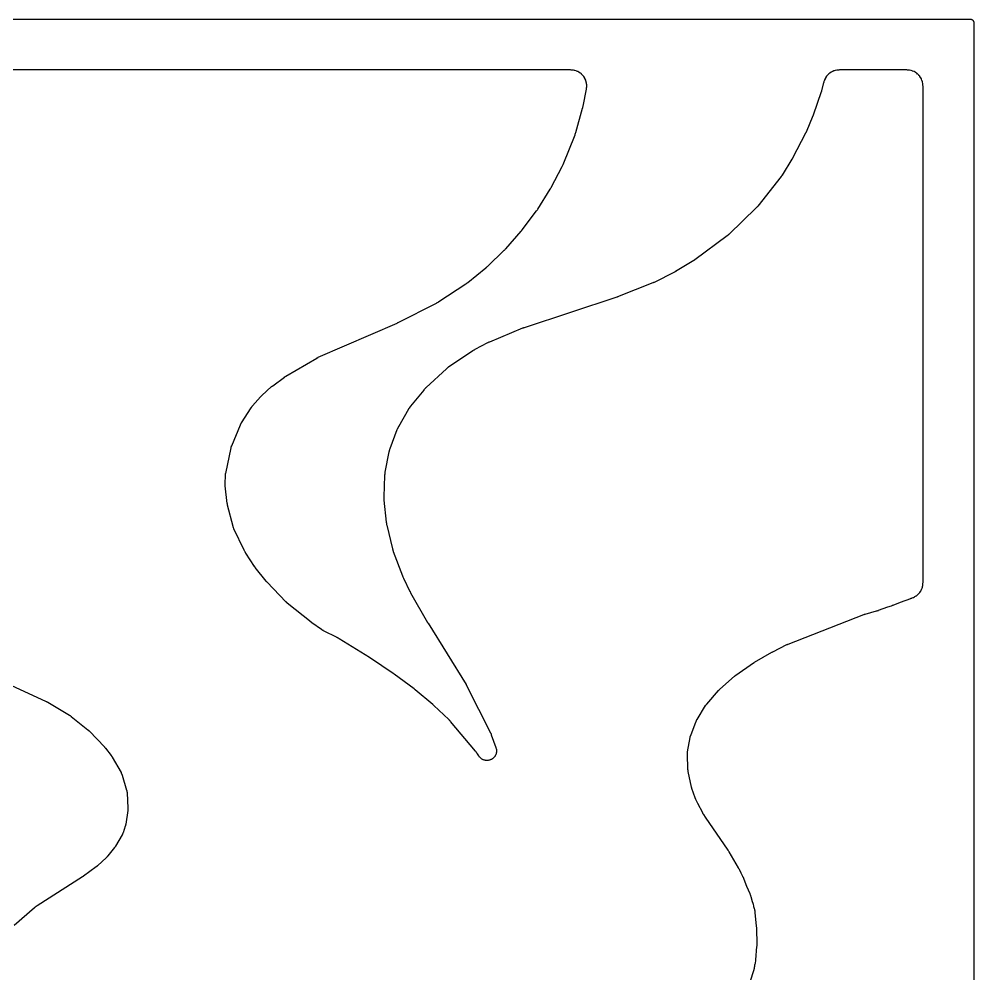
# Model space of a CAD drawing. Header units: millimetres. Extents: x 0 to 300, y 0 to 300.
# Drawn here: x 150 to 300.1, y 150 to 300.1 of the extents above; entities that cross this region are included whole.
import ezdxf

# ---------------------------------------------------------------- set-up
doc = ezdxf.new("R2010")
doc.units = ezdxf.units.MM
doc.layers.add('CUT', color=7, linetype='CONTINUOUS')

msp = doc.modelspace()

# ---------------------------------------------------------------- linework, layer by layer
at = {"layer": 'CUT'}
for points in [[(140.0684, 300.0625), (193.3882, 300.0625), (298.533, 300.0625), (298.5625, 300.0625), (299.4478, 300.0625), (299.5212, 300.0589), (299.5794, 300.0503), (299.6365, 300.036), (299.6918, 300.0162), (299.745, 299.991), (299.7954, 299.9608), (299.8427, 299.9257), (299.8863, 299.8863), (299.9257, 299.8427), (299.9608, 299.7954), (299.991, 299.745), (300.0162, 299.6918), (300.036, 299.6365), (300.0503, 299.5794), (300.0589, 299.5212), (300.0625, 299.4478), (300.0625, 298.5625), (300.0625, 297.442), (300.0625, 109.7131)], [(264.3463, 146.9739), (265.5065, 150.6988), (265.5106, 150.7126), (265.5363, 150.8023), (265.54, 150.8162), (265.5541, 150.8705), (265.5607, 150.8985), (265.5989, 151.0812), (265.6041, 151.1095), (265.6129, 151.1649), (265.615, 151.1791), (265.6275, 151.2717), (265.6293, 151.2859), (265.6438, 151.4172), (265.6935, 151.587), (265.6977, 151.6021), (265.7237, 151.7004), (265.7275, 151.7156), (265.7416, 151.7751), (265.748, 151.8057), (265.7844, 152.0058), (265.7892, 152.0367), (265.797, 152.0973), (265.7988, 152.1129), (265.8092, 152.2141), (265.8105, 152.2297), (265.9676, 154.2989), (265.9685, 154.3131), (265.9733, 154.4052), (265.9739, 154.4194), (265.9772, 154.5352), (265.9774, 154.5494), (265.9779, 154.6417), (265.9778, 154.6559), (265.9305, 157.1571), (265.9303, 157.1626), (265.9294, 157.2128), (265.9291, 157.2239), (265.9262, 157.301), (265.9257, 157.3129), (265.9202, 157.409), (265.9194, 157.4207), (265.9136, 157.4966), (265.9125, 157.509), (265.7026, 159.6639), (265.7011, 159.6774), (265.6906, 159.7647), (265.6889, 159.7781), (265.6814, 159.8305), (265.6769, 159.8572), (265.6441, 160.03), (265.6385, 160.0565), (265.6263, 160.108), (265.623, 160.1211), (265.6008, 160.2063), (265.5973, 160.2194), (265.5011, 160.5569), (265.4931, 160.6061), (265.4902, 160.6228), (265.4778, 160.6876), (265.4705, 160.7206), (265.4173, 160.9336), (265.4082, 160.9662), (265.3886, 161.0292), (265.3834, 161.0452), (265.3478, 161.1492), (265.3421, 161.1651), (265.2811, 161.3284), (265.0644, 162.0886), (265.0586, 162.1079), (265.0183, 162.2329), (265.0118, 162.252), (264.9561, 162.4069), (264.949, 162.4258), (264.9005, 162.5478), (264.8927, 162.5664), (264.384, 163.7292), (263.9606, 164.8625), (263.9568, 164.8724), (263.9298, 164.9409), (263.9257, 164.951), (263.9072, 164.9956), (263.8979, 165.0169), (263.8372, 165.1485), (263.8274, 165.1687), (263.8099, 165.2033), (263.805, 165.2126), (263.771, 165.2769), (263.7653, 165.2873), (263.4689, 165.8213), (263.2685, 166.2795), (263.2613, 166.2953), (263.2133, 166.3969), (263.2057, 166.4124), (263.1418, 166.5382), (263.1338, 166.5535), (263.08, 166.6522), (263.0715, 166.6673), (261.6059, 169.1822), (261.6006, 169.1912), (261.5628, 169.2535), (261.5569, 169.263), (261.5083, 169.3398), (261.5023, 169.3491), (261.4629, 169.409), (261.4563, 169.4188), (261.4385, 169.4447), (261.4355, 169.4491), (257.8824, 174.6224), (257.5959, 175.0394), (257.5875, 175.0518), (257.5682, 175.081), (257.56, 175.0936), (257.5502, 175.109), (257.5422, 175.1218), (257.5238, 175.1516), (257.5161, 175.1644), (257.5072, 175.1793), (257.4997, 175.1923), (257.4823, 175.2227), (257.475, 175.2358), (257.4662, 175.2519), (257.4591, 175.2651), (257.4427, 175.2961), (257.4358, 175.3095), (256.6853, 176.7931), (256.3818, 177.393), (256.3752, 177.4064), (256.36, 177.4376), (256.3536, 177.4511), (256.3459, 177.4675), (256.3398, 177.4811), (256.3257, 177.5128), (256.3197, 177.5264), (256.313, 177.5421), (256.3073, 177.5559), (256.2943, 177.5881), (256.2888, 177.6019), (256.2822, 177.6188), (256.277, 177.6327), (256.265, 177.6653), (256.26, 177.6793), (255.757, 179.1191), (255.7525, 179.1325), (255.7421, 179.1637), (255.7378, 179.1772), (255.7326, 179.1936), (255.7285, 179.2071), (255.7191, 179.2386), (255.7152, 179.2522), (255.7119, 179.2639), (255.7087, 179.2762), (255.7051, 179.29), (255.701, 179.3068), (255.6977, 179.3206), (255.6902, 179.3529), (255.6871, 179.3668), (255.1581, 181.832), (255.1561, 181.8419), (255.1529, 181.8573), (255.1481, 181.8829), (255.1422, 181.9172), (255.1374, 181.9478), (255.1341, 181.9721), (255.1323, 181.986), (255.1317, 181.9912), (255.1285, 182.0215), (255.1226, 182.0888), (255.1199, 182.1293), (255.1194, 182.143), (255.119, 182.1531), (255.0454, 184.5177), (255.0451, 184.529), (255.0448, 184.5443), (255.0451, 184.5896), (255.0475, 184.6652), (255.0492, 184.6986), (255.0522, 184.7319), (255.0603, 184.807), (255.0663, 184.8519), (255.0687, 184.8671), (255.0705, 184.8782), (255.4611, 187.1484), (255.463, 187.1595), (255.4658, 187.1745), (255.4751, 187.2186), (255.4925, 187.2917), (255.5008, 187.3239), (255.5103, 187.3558), (255.5331, 187.4275), (255.5478, 187.4701), (255.5531, 187.4843), (255.5572, 187.4949), (256.4196, 189.7131), (256.4233, 189.7226), (256.4292, 189.7373), (256.4393, 189.7614), (256.4462, 189.7771), (256.4557, 189.798), (256.4663, 189.8202), (256.4724, 189.8328), (256.4748, 189.8375), (256.4888, 189.8646), (256.5209, 189.9242), (256.541, 189.9596), (256.5481, 189.9713), (256.5534, 189.98), (257.8925, 192.1595), (257.8974, 192.1674), (257.905, 192.1795), (257.9179, 192.1994), (257.9355, 192.2258), (257.9515, 192.2491), (257.9645, 192.2673), (257.972, 192.2777), (257.9748, 192.2815), (257.9916, 192.3036), (258.0296, 192.3522), (258.0529, 192.3808), (258.061, 192.3903), (258.0671, 192.3973), (259.9068, 194.5151), (259.9165, 194.526), (259.9392, 194.5514), (259.9491, 194.5621), (259.9612, 194.5752), (259.9712, 194.5858), (259.9947, 194.6104), (260.0049, 194.6208), (260.0167, 194.6327), (260.027, 194.643), (260.0514, 194.6668), (260.0619, 194.6769), (260.0748, 194.6892), (260.0855, 194.6991), (260.1105, 194.7221), (260.1214, 194.7319), (262.4196, 196.7714), (262.4297, 196.7802), (262.4534, 196.8006), (262.4636, 196.8093), (262.4761, 196.8198), (262.4865, 196.8283), (262.5108, 196.848), (262.5212, 196.8563), (262.5333, 196.8658), (262.5439, 196.874), (262.5688, 196.893), (262.5795, 196.901), (262.5926, 196.9107), (262.6035, 196.9186), (262.6289, 196.9368), (262.6398, 196.9445), (265.4448, 198.8915), (265.4508, 198.8956), (265.4647, 198.9051), (265.4707, 198.9092), (265.4852, 198.9189), (265.4926, 198.9238), (265.51, 198.9352), (265.5174, 198.94), (265.5261, 198.9456), (265.5336, 198.9504), (265.5513, 198.9615), (265.5589, 198.9662), (265.5628, 198.9686), (265.5718, 198.9741), (265.5929, 198.9867), (265.602, 198.9921), (268.3035, 200.566), (268.309, 200.5692), (268.3218, 200.5765), (268.3273, 200.5797), (268.3402, 200.587), (268.347, 200.5907), (268.3627, 200.5994), (268.3695, 200.6031), (268.3773, 200.6074), (268.3841, 200.611), (268.4001, 200.6195), (268.4069, 200.6231), (268.4105, 200.6249), (268.4186, 200.6291), (268.4376, 200.6387), (268.4458, 200.6428), (270.6819, 201.7476), (270.6906, 201.7518), (270.7111, 201.7617), (270.7199, 201.7658), (270.7304, 201.7708), (270.7392, 201.7748), (270.7596, 201.7841), (270.7684, 201.788), (270.7786, 201.7925), (270.7874, 201.7964), (270.8081, 201.8053), (270.817, 201.809), (270.8279, 201.8135), (270.8369, 201.8172), (270.8577, 201.8256), (270.8667, 201.8292), (282.7529, 206.4799), (282.7638, 206.4841), (282.7893, 206.4937), (282.8003, 206.4978), (282.8137, 206.5026), (282.8248, 206.5065), (282.8506, 206.5155), (282.8616, 206.5192), (282.8744, 206.5235), (282.8855, 206.5271), (282.9115, 206.5354), (282.9227, 206.5388), (282.9364, 206.543), (282.9476, 206.5463), (282.9738, 206.5539), (282.9851, 206.5571), (284.7615, 207.0468), (284.7737, 207.0503), (284.8528, 207.0739), (284.865, 207.0777), (284.9637, 207.1095), (284.9758, 207.1135), (285.0539, 207.1405), (285.0658, 207.1447), (286.5212, 207.6821), (287.1163, 207.8707), (287.1262, 207.8739), (287.1945, 207.8969), (287.205, 207.9005), (287.2897, 207.9307), (287.2999, 207.9345), (287.3664, 207.9596), (287.3773, 207.9638), (288.5101, 208.4165), (290.1299, 209.0146), (290.1402, 209.0184), (290.1644, 209.027), (290.1748, 209.0306), (290.1875, 209.0349), (290.198, 209.0384), (290.224, 209.047), (290.232, 209.0496), (290.2397, 209.0522), (290.3005, 209.073), (290.3106, 209.0764), (290.3153, 209.078), (290.3345, 209.0846), (290.3561, 209.0926), (290.3594, 209.0938), (290.5243, 209.1555), (290.5794, 209.1793), (290.7516, 209.2642), (290.8045, 209.2938), (290.9671, 209.3955), (291.0168, 209.4303), (291.1683, 209.5479), (291.2143, 209.5875), (291.3531, 209.7198), (291.3948, 209.7638), (291.5195, 209.9095), (291.5566, 209.9575), (291.666, 210.1151), (291.698, 210.1666), (291.7909, 210.3343), (291.8176, 210.3888), (291.8931, 210.5651), (291.9141, 210.622), (291.9714, 210.805), (291.9866, 210.8638), (292.0251, 211.0516), (292.0343, 211.1116), (292.0539, 211.3051), (292.0562, 211.3353), (292.0592, 211.3945), (292.0598, 211.4096), (292.0623, 211.5082), (292.0625, 211.5234), (292.0625, 211.586), (292.0625, 289.4999), (292.0623, 289.5146), (292.06, 289.6103), (292.0594, 289.625), (292.0566, 289.6825), (292.0544, 289.7118), (292.0359, 289.8996), (292.0273, 289.9579), (291.991, 290.1405), (291.9767, 290.1976), (291.9226, 290.3757), (291.9028, 290.4311), (291.8316, 290.6031), (291.8064, 290.6564), (291.7186, 290.8205), (291.6884, 290.871), (291.585, 291.0258), (291.5499, 291.0731), (291.4318, 291.217), (291.3922, 291.2606), (291.2606, 291.3922), (291.217, 291.4318), (291.0731, 291.5499), (291.0258, 291.585), (290.871, 291.6884), (290.8205, 291.7186), (290.6563, 291.8064), (290.6031, 291.8316), (290.4311, 291.9028), (290.3757, 291.9226), (290.1976, 291.9767), (290.1405, 291.991), (289.9579, 292.0273), (289.8996, 292.0359), (289.7118, 292.0544), (289.6824, 292.0566), (289.625, 292.0594), (289.6103, 292.06), (289.5146, 292.0623), (289.4999, 292.0625), (278.9507, 292.0625), (278.9364, 292.0623), (278.844, 292.0601), (278.8297, 292.0596), (278.7742, 292.057), (278.7458, 292.055), (278.5642, 292.0377), (278.5078, 292.0296), (278.3311, 291.9957), (278.2758, 291.9823), (278.1031, 291.9317), (278.0492, 291.9132), (277.8821, 291.8465), (277.8303, 291.8229), (277.6702, 291.7407), (277.6209, 291.7123), (277.4693, 291.6153), (277.4229, 291.5823), (277.2812, 291.4714), (277.2381, 291.4342), (277.1075, 291.3103), (277.0681, 291.2692), (276.9499, 291.1336), (276.9146, 291.0889), (276.8098, 290.9426), (276.7789, 290.8948), (276.6884, 290.7393), (276.6621, 290.6888), (276.5868, 290.5254), (276.5654, 290.4726), (276.5051, 290.3004), (276.4963, 290.2733), (276.4804, 290.2201), (276.4765, 290.2064), (276.4522, 290.1171), (276.4486, 290.1033), (276.1301, 288.8141), (276.1276, 288.804), (276.1215, 288.7805), (276.1188, 288.7704), (276.1155, 288.7581), (276.1127, 288.7481), (276.106, 288.7247), (276.1031, 288.7147), (276.0997, 288.7032), (276.0967, 288.6932), (276.0895, 288.67), (276.0864, 288.6601), (276.0825, 288.648), (276.0792, 288.6381), (276.0715, 288.615), (276.0681, 288.6052), (274.8093, 284.9867), (274.8074, 284.9811), (274.8027, 284.968), (274.8007, 284.9624), (274.7958, 284.949), (274.7933, 284.9421), (274.7873, 284.9261), (274.7848, 284.9193), (274.7818, 284.9114), (274.7791, 284.9045), (274.7729, 284.8885), (274.7702, 284.8817), (274.7688, 284.8782), (274.7655, 284.8702), (274.7578, 284.8515), (274.7545, 284.8435), (273.6805, 282.3025), (273.6769, 282.2942), (273.6685, 282.2748), (273.6648, 282.2665), (273.6604, 282.2566), (273.6567, 282.2484), (273.648, 282.2294), (273.6442, 282.2212), (273.6397, 282.2118), (273.6359, 282.2037), (273.6267, 282.1848), (273.6228, 282.1767), (273.6179, 282.1668), (273.6139, 282.1588), (273.6044, 282.1401), (273.6002, 282.1321), (271.5581, 278.2093), (271.5549, 278.2033), (271.5475, 278.1893), (271.5443, 278.1833), (271.5366, 278.169), (271.5326, 278.1616), (271.5232, 278.1446), (271.5191, 278.1373), (271.5143, 278.1289), (271.5102, 278.1216), (271.5004, 278.1047), (271.4962, 278.0974), (271.494, 278.0937), (271.489, 278.0852), (271.477, 278.0655), (271.4719, 278.057), (269.9233, 275.5552), (269.9166, 275.5445), (269.9007, 275.5195), (269.8938, 275.5089), (269.8854, 275.4961), (269.8784, 275.4857), (269.8619, 275.4614), (269.8547, 275.451), (269.8464, 275.4391), (269.8391, 275.4288), (269.8219, 275.4049), (269.8144, 275.3948), (269.8053, 275.3824), (269.7977, 275.3723), (269.7798, 275.3489), (269.7721, 275.339), (266.1027, 270.6738), (266.0933, 270.662), (266.071, 270.6347), (266.0614, 270.623), (266.0495, 270.6089), (266.0397, 270.5975), (266.0165, 270.5709), (266.0065, 270.5596), (265.9949, 270.5467), (265.9847, 270.5356), (265.9607, 270.5098), (265.9503, 270.4989), (265.9375, 270.4856), (265.9269, 270.4748), (265.902, 270.4498), (265.8913, 270.4392), (261.5401, 266.2197), (261.5295, 266.2096), (261.5046, 266.1863), (261.4938, 266.1764), (261.4806, 266.1644), (261.4697, 266.1546), (261.4441, 266.1321), (261.433, 266.1225), (261.4203, 266.1116), (261.409, 266.1022), (261.3827, 266.0805), (261.3713, 266.0713), (261.3574, 266.0602), (261.3459, 266.0512), (261.3188, 266.0304), (261.3072, 266.0216), (256.2188, 262.233), (256.21, 262.2266), (256.1894, 262.2116), (256.1806, 262.2053), (256.1697, 262.1976), (256.1608, 262.1913), (256.1398, 262.1769), (256.1308, 262.1708), (256.1204, 262.1637), (256.1113, 262.1577), (256.09, 262.1438), (256.0808, 262.1379), (256.0696, 262.1307), (256.0604, 262.1249), (256.0387, 262.1115), (256.0294, 262.1058), (253.1585, 260.3729), (253.1525, 260.3694), (253.1385, 260.3611), (253.1325, 260.3576), (253.1181, 260.3492), (253.1107, 260.3449), (253.0934, 260.335), (253.0859, 260.3308), (253.0773, 260.326), (253.0698, 260.3219), (253.0522, 260.3123), (253.0447, 260.3082), (253.0408, 260.3061), (253.0318, 260.3014), (253.0108, 260.2905), (253.0018, 260.2859), (249.8128, 258.6781), (249.8037, 258.6735), (249.7824, 258.6631), (249.7732, 258.6587), (249.7622, 258.6534), (249.753, 258.6492), (249.7317, 258.6393), (249.7225, 258.6351), (249.7119, 258.6303), (249.7026, 258.6262), (249.681, 258.6168), (249.6717, 258.6128), (249.6604, 258.608), (249.651, 258.6042), (249.6292, 258.5952), (249.6198, 258.5915), (244.07, 256.3936), (244.0649, 256.3916), (244.053, 256.387), (244.0479, 256.385), (244.0357, 256.3803), (244.0294, 256.378), (244.0147, 256.3725), (244.0084, 256.3702), (244.0011, 256.3675), (243.9948, 256.3652), (243.98, 256.3599), (243.9744, 256.358), (243.9625, 256.3538), (243.9453, 256.348), (243.9377, 256.3455), (229.3776, 251.5644), (229.3673, 251.5609), (229.2958, 251.536), (229.2848, 251.532), (229.1963, 251.4992), (229.1856, 251.4951), (229.1162, 251.4679), (229.1049, 251.4633), (223.936, 249.3124), (223.9238, 249.3072), (223.8453, 249.2725), (223.8333, 249.267), (223.7358, 249.2213), (223.7239, 249.2155), (223.647, 249.1774), (223.6352, 249.1714), (221.606, 248.1088), (221.5914, 248.1009), (221.4972, 248.0482), (221.4828, 248.0399), (221.3665, 247.9705), (221.3523, 247.9618), (221.2612, 247.904), (221.2473, 247.8949), (217.5357, 245.393), (217.5269, 245.3869), (217.4655, 245.3439), (217.4564, 245.3374), (217.4167, 245.3085), (217.3978, 245.2942), (217.2821, 245.2027), (217.2645, 245.1882), (217.2345, 245.1626), (217.2264, 245.1555), (217.1709, 245.1064), (217.162, 245.0983), (213.9558, 242.1415), (213.9408, 242.1272), (213.8449, 242.0324), (213.8304, 242.0176), (213.7143, 241.8946), (213.7004, 241.8792), (213.6113, 241.7781), (213.5978, 241.7623), (211.4986, 239.2057), (211.4908, 239.196), (211.4404, 239.132), (211.4328, 239.1221), (211.4033, 239.083), (211.3887, 239.0627), (211.2963, 238.9287), (211.2825, 238.9078), (211.2564, 238.8664), (211.2498, 238.8557), (211.2079, 238.786), (211.2015, 238.7752), (209.6036, 235.9874), (209.5976, 235.9766), (209.5592, 235.9063), (209.5534, 235.8955), (209.5312, 235.8527), (209.5202, 235.8306), (209.4523, 235.6856), (209.4423, 235.6631), (209.4236, 235.6187), (209.419, 235.6073), (209.3895, 235.5328), (209.3851, 235.5213), (208.2704, 232.5251), (208.2663, 232.5137), (208.2402, 232.439), (208.2363, 232.4274), (208.2216, 232.3822), (208.2145, 232.3589), (208.1715, 232.2067), (208.1654, 232.1832), (208.1543, 232.1369), (208.1516, 232.125), (208.1348, 232.0478), (208.1324, 232.0358), (207.5038, 228.8348), (207.5017, 228.8238), (207.4881, 228.7467), (207.4862, 228.7352), (207.4782, 228.6844), (207.4749, 228.6599), (207.4572, 228.5067), (207.455, 228.483), (207.4519, 228.4418), (207.4512, 228.4306), (207.4468, 228.3533), (207.4463, 228.3407), (207.3277, 224.9694), (207.3273, 224.9485), (207.3273, 224.8132), (207.3276, 224.7923), (207.3335, 224.6226), (207.3345, 224.6018), (207.3439, 224.4667), (207.3457, 224.446), (207.7047, 220.9999), (207.707, 220.9802), (207.7247, 220.8523), (207.7277, 220.8326), (207.7551, 220.673), (207.7588, 220.6534), (207.7849, 220.527), (207.7892, 220.5076), (208.6753, 216.8271), (208.6799, 216.8094), (208.7112, 216.6948), (208.7163, 216.6773), (208.7599, 216.5348), (208.7655, 216.5174), (208.8038, 216.4049), (208.8099, 216.3877), (210.2466, 212.5493), (210.252, 212.5353), (210.2885, 212.4447), (210.2943, 212.4308), (210.343, 212.3183), (210.3491, 212.3046), (210.3901, 212.2159), (210.3966, 212.2024), (211.4363, 210.0951), (211.44, 210.0877), (211.4664, 210.0362), (211.4705, 210.0282), (211.5042, 209.9645), (211.5084, 209.9568), (211.5358, 209.9068), (211.5403, 209.8987), (214.1942, 205.2337), (214.1969, 205.229), (214.2156, 205.1967), (214.2186, 205.1917), (214.2424, 205.1517), (214.2453, 205.1468), (214.2644, 205.1153), (214.2675, 205.1102), (220.2415, 195.4811), (220.2466, 195.4727), (220.2585, 195.4532), (220.2635, 195.4447), (220.2696, 195.4344), (220.2746, 195.4259), (220.286, 195.4061), (220.2908, 195.3976), (220.2964, 195.3877), (220.3011, 195.3791), (220.3121, 195.359), (220.3168, 195.3504), (220.3224, 195.3398), (220.327, 195.3311), (220.3376, 195.3108), (220.342, 195.3021), (224.1013, 187.8654), (224.1077, 187.8526), (224.1222, 187.8226), (224.1284, 187.8097), (224.1357, 187.7939), (224.1417, 187.7809), (224.1553, 187.7504), (224.161, 187.7373), (224.1675, 187.7222), (224.173, 187.7091), (224.1857, 187.6782), (224.191, 187.6649), (224.1973, 187.6487), (224.2024, 187.6353), (224.2141, 187.604), (224.219, 187.5906), (224.9378, 185.5646), (224.9514, 185.523), (224.9745, 185.4462), (224.9956, 185.3613), (225.0069, 185.3041), (225.0197, 185.2175), (225.0254, 185.1595), (225.0296, 185.0721), (225.0297, 185.0138), (225.0254, 184.9264), (225.0198, 184.8684), (225.0071, 184.7818), (224.9959, 184.7246), (224.9748, 184.6397), (224.9581, 184.5839), (224.9289, 184.5014), (224.9068, 184.4474), (224.8697, 184.3682), (224.8425, 184.3166), (224.7979, 184.2413), (224.7658, 184.1927), (224.7141, 184.1221), (224.6774, 184.0768), (224.619, 184.0116), (224.5781, 183.97), (224.5138, 183.9108), (224.469, 183.8734), (224.3992, 183.8207), (224.351, 183.7879), (224.2764, 183.7422), (224.2253, 183.7142), (224.1465, 183.6759), (224.093, 183.6531), (224.0109, 183.6227), (223.9553, 183.6051), (223.8707, 183.5828), (223.8137, 183.5707), (223.7273, 183.5567), (223.6694, 183.5502), (223.582, 183.5447), (223.5238, 183.5439), (223.4363, 183.5469), (223.3782, 183.5517), (223.2915, 183.5632), (223.2341, 183.5737), (223.1489, 183.5935), (223.0929, 183.6095), (223.0099, 183.6375), (222.9557, 183.6589), (222.8759, 183.6949), (222.824, 183.7214), (222.7481, 183.7649), (222.699, 183.7963), (222.6277, 183.8471), (222.5819, 183.8831), (222.5159, 183.9405), (222.4738, 183.9808), (222.4136, 184.0444), (222.3757, 184.0886), (222.322, 184.1577), (222.2759, 184.2233), (222.2516, 184.2598), (222.0456, 184.5858), (222.0345, 184.6028), (221.9601, 184.7121), (221.9484, 184.7287), (221.8505, 184.8626), (221.8383, 184.8788), (221.7567, 184.9828), (221.7439, 184.9986), (217.8141, 189.6732), (217.803, 189.6861), (217.7293, 189.7688), (217.7178, 189.7813), (217.6225, 189.8825), (217.6106, 189.8947), (217.5324, 189.9731), (217.5202, 189.985), (215.1804, 192.2005), (215.1742, 192.2063), (215.1304, 192.2466), (215.1237, 192.2527), (215.0684, 192.3021), (215.0616, 192.308), (215.0173, 192.3464), (215.01, 192.3526), (212.2531, 194.6636), (212.2464, 194.669), (212.2001, 194.7068), (212.1929, 194.7126), (212.1343, 194.7588), (212.1272, 194.7643), (212.0804, 194.8001), (212.0726, 194.8059), (208.932, 197.1283), (208.9268, 197.1321), (208.8908, 197.1582), (208.8852, 197.1622), (208.8399, 197.1942), (208.8343, 197.198), (208.7983, 197.2229), (208.7923, 197.2269), (205.2054, 199.636), (205.201, 199.6389), (205.1704, 199.659), (205.1657, 199.6621), (205.1273, 199.6869), (205.1227, 199.6899), (205.0922, 199.7091), (205.0872, 199.7123), (200.2813, 202.6863), (200.2702, 202.693), (200.1982, 202.7355), (200.187, 202.7419), (200.0954, 202.7933), (200.0841, 202.7995), (200.0103, 202.8388), (199.9989, 202.8448), (197.8318, 203.941), (197.8178, 203.9483), (197.7853, 203.9654), (197.7714, 203.9729), (197.7545, 203.9822), (197.7408, 203.9899), (197.7089, 204.0082), (197.6953, 204.0162), (197.6796, 204.0256), (197.6661, 204.0338), (197.6347, 204.0533), (197.6214, 204.0617), (197.6052, 204.0722), (197.592, 204.0809), (197.5614, 204.1014), (197.5483, 204.1104), (196.0128, 205.1805), (196.0075, 205.1842), (195.9951, 205.193), (195.9898, 205.1967), (195.9772, 205.2058), (195.9708, 205.2105), (195.9557, 205.2215), (195.9493, 205.2262), (195.9419, 205.2317), (195.9356, 205.2366), (195.9207, 205.2478), (195.9143, 205.2527), (195.9111, 205.2552), (195.9037, 205.261), (195.8864, 205.2747), (195.879, 205.2806), (192.1572, 208.288), (192.1465, 208.2968), (192.1216, 208.3175), (192.111, 208.3265), (192.0983, 208.3374), (192.0879, 208.3465), (192.0638, 208.3679), (192.0535, 208.3772), (192.0418, 208.3879), (192.0316, 208.3973), (192.0082, 208.4195), (191.9982, 208.429), (191.9861, 208.4408), (191.9763, 208.4505), (191.9535, 208.4734), (191.9438, 208.4833), (188.9682, 211.5633), (188.9602, 211.5716), (188.9418, 211.5912), (188.9339, 211.5996), (188.9244, 211.61), (188.9167, 211.6185), (188.8988, 211.6386), (188.8912, 211.6472), (188.8825, 211.6572), (188.875, 211.6659), (188.8576, 211.6864), (188.8502, 211.6952), (188.8412, 211.706), (188.8339, 211.715), (188.8171, 211.7359), (188.8099, 211.7449), (187.1228, 213.8928), (187.1173, 213.8999), (187.1044, 213.9167), (187.0989, 213.9239), (187.0922, 213.9327), (187.0868, 213.94), (187.0743, 213.957), (187.0689, 213.9643), (187.0628, 213.9728), (187.0576, 213.9802), (187.0453, 213.9974), (187.0402, 214.0048), (187.0339, 214.0139), (187.0287, 214.0214), (187.0169, 214.0389), (187.0118, 214.0464), (185.644, 216.1104), (185.6359, 216.1229), (185.617, 216.1524), (185.6091, 216.165), (185.5995, 216.1806), (185.5918, 216.1934), (185.5739, 216.2235), (185.5664, 216.2364), (185.5579, 216.2513), (185.5506, 216.2644), (185.5337, 216.295), (185.5266, 216.3082), (185.5181, 216.3244), (185.5112, 216.3377), (185.4955, 216.3689), (185.4888, 216.3823), (185.3744, 216.6178), (185.3744, 216.6179), (183.755, 219.952), (183.75, 219.9624), (183.7435, 219.9765), (183.725, 220.0185), (183.696, 220.0895), (183.6837, 220.1211), (183.6727, 220.1531), (183.6492, 220.2261), (183.6362, 220.2702), (183.6322, 220.2851), (183.6294, 220.2963), (182.7791, 223.6564), (182.7758, 223.6698), (182.7683, 223.7013), (182.7652, 223.7148), (182.7616, 223.7314), (182.7587, 223.7449), (182.7522, 223.7766), (182.7496, 223.7902), (182.7466, 223.8059), (182.7441, 223.8195), (182.7386, 223.8514), (182.7364, 223.8651), (182.7338, 223.8818), (182.7317, 223.8955), (182.7272, 223.9276), (182.7254, 223.9413), (182.3792, 226.7064), (182.378, 226.7161), (182.3763, 226.7311), (182.3738, 226.7559), (182.3709, 226.7893), (182.3689, 226.8189), (182.3676, 226.8424), (182.367, 226.8559), (182.3668, 226.8609), (182.3662, 226.8901), (182.3658, 226.955), (182.3664, 226.994), (182.3669, 227.0071), (182.3673, 227.0168), (182.4326, 228.3614), (182.4329, 228.3686), (182.4339, 228.3855), (182.4341, 228.3886), (182.4366, 228.4213), (182.4429, 228.4867), (182.4455, 228.5091), (182.4501, 228.54), (182.4639, 228.6219), (182.4705, 228.6569), (183.3129, 232.6709), (183.3152, 232.6813), (183.3187, 232.6974), (183.325, 232.7238), (183.3339, 232.7587), (183.3424, 232.7897), (183.3495, 232.8142), (183.3537, 232.8282), (183.3553, 232.8334), (183.3652, 232.8634), (183.3884, 232.9298), (183.4033, 232.9693), (183.4086, 232.9825), (183.4126, 232.9923), (184.7947, 236.3129), (184.7986, 236.3222), (184.8048, 236.3366), (184.8154, 236.3603), (184.83, 236.3918), (184.8435, 236.4196), (184.8545, 236.4414), (184.8609, 236.4538), (184.8633, 236.4584), (184.8779, 236.485), (184.9113, 236.5436), (184.9321, 236.5783), (184.9394, 236.5898), (184.9448, 236.5983), (186.491, 238.989), (186.4999, 239.0024), (186.5207, 239.0334), (186.5298, 239.0466), (186.541, 239.0627), (186.5503, 239.0757), (186.5722, 239.106), (186.5817, 239.1189), (186.5928, 239.1335), (186.6025, 239.1462), (186.6255, 239.1757), (186.6355, 239.1882), (186.6478, 239.2034), (186.658, 239.2158), (186.6821, 239.2444), (186.6925, 239.2566), (187.9492, 240.6995), (187.9581, 240.7096), (187.9791, 240.7329), (187.9881, 240.7429), (187.9993, 240.7549), (188.0085, 240.7647), (188.0301, 240.7874), (188.0395, 240.7971), (188.0503, 240.8081), (188.0598, 240.8177), (188.0821, 240.8397), (188.0917, 240.8491), (188.1036, 240.8605), (188.1134, 240.8697), (188.1363, 240.8911), (188.1462, 240.9002), (189.6897, 242.2945), (189.6977, 242.3017), (189.7166, 242.3184), (189.7248, 242.3255), (189.7347, 242.3341), (189.743, 242.3411), (189.7623, 242.3573), (189.7706, 242.3642), (189.7802, 242.3721), (189.7886, 242.3789), (189.8083, 242.3946), (189.8167, 242.4013), (189.8271, 242.4094), (189.8357, 242.416), (189.8557, 242.4313), (189.8644, 242.4377), (191.7081, 243.8068), (191.7181, 243.8142), (191.7416, 243.8311), (191.7517, 243.8383), (191.7641, 243.847), (191.7744, 243.854), (191.7983, 243.8703), (191.8086, 243.8772), (191.8205, 243.8851), (191.8309, 243.8919), (191.8553, 243.9075), (191.8658, 243.9141), (191.8787, 243.9221), (191.8893, 243.9286), (191.9141, 243.9435), (191.9247, 243.9499), (196.7771, 246.7824), (196.7886, 246.789), (196.8155, 246.8042), (196.8271, 246.8106), (196.8413, 246.8183), (196.853, 246.8246), (196.8804, 246.839), (196.8922, 246.8451), (196.9057, 246.852), (196.9176, 246.8579), (196.9454, 246.8715), (196.9574, 246.8772), (196.972, 246.8841), (196.984, 246.8896), (197.0122, 246.9024), (197.0243, 246.9078), (209.4002, 252.2944), (209.4077, 252.2977), (209.46, 252.3213), (209.468, 252.325), (209.5328, 252.3554), (209.5406, 252.3592), (209.5915, 252.384), (209.5998, 252.3881), (215.6191, 255.4376), (215.6342, 255.4456), (215.7316, 255.4984), (215.7465, 255.5068), (215.8668, 255.5766), (215.8814, 255.5854), (215.9756, 255.6437), (215.99, 255.6529), (220.2198, 258.4401), (220.2322, 258.4485), (220.3123, 258.5042), (220.3245, 258.5129), (220.4232, 258.5852), (220.4351, 258.5943), (220.5123, 258.6538), (220.5241, 258.6632), (223.3612, 260.9699), (223.3708, 260.9779), (223.4328, 261.0305), (223.4423, 261.0387), (223.5187, 261.1063), (223.5279, 261.1147), (223.5877, 261.1698), (223.5968, 261.1783), (226.2585, 263.7387), (226.2674, 263.7475), (226.3249, 263.8051), (226.3336, 263.8141), (226.4042, 263.8879), (226.4128, 263.8971), (226.4678, 263.9571), (226.4762, 263.9664), (228.9144, 266.739), (228.9212, 266.7469), (228.9682, 266.8022), (228.9754, 266.8108), (229.0326, 266.8809), (229.0395, 266.8895), (229.0838, 266.9457), (229.0909, 266.955), (231.3263, 269.9113), (231.3342, 269.922), (231.3845, 269.9917), (231.3922, 270.0025), (231.4534, 270.0914), (231.4608, 270.1024), (231.508, 270.1743), (231.5152, 270.1854), (233.4845, 273.3324), (233.4908, 273.3427), (233.531, 273.4099), (233.5371, 273.4203), (233.5858, 273.5057), (233.5917, 273.5162), (233.6292, 273.585), (233.6349, 273.5956), (235.345, 276.8899), (235.3514, 276.9027), (235.3923, 276.9863), (235.3985, 276.9992), (235.4473, 277.1054), (235.4531, 277.1185), (235.49, 277.2039), (235.4955, 277.2172), (237.3699, 281.8648), (237.3759, 281.8802), (237.4133, 281.9809), (237.4188, 281.9964), (237.4623, 282.124), (237.4674, 282.1397), (237.4992, 282.2423), (237.5039, 282.2582), (238.5724, 286.0717), (238.5756, 286.0835), (238.5954, 286.1604), (238.5984, 286.1723), (238.6213, 286.2693), (238.624, 286.2813), (238.6407, 286.3589), (238.6432, 286.3709), (239.1583, 289.0248), (239.161, 289.0393), (239.1769, 289.1334), (239.1791, 289.1479), (239.1873, 289.2047), (239.1907, 289.2339), (239.2084, 289.4213), (239.211, 289.4799), (239.2102, 289.6656), (239.2071, 289.7242), (239.1882, 289.9089), (239.1794, 289.967), (239.1425, 290.149), (239.128, 290.2059), (239.0736, 290.3834), (239.0536, 290.4386), (238.982, 290.6099), (238.9567, 290.6629), (238.8688, 290.8264), (238.8384, 290.8767), (238.7349, 291.0308), (238.6998, 291.0779), (238.5817, 291.2211), (238.5421, 291.2646), (238.4106, 291.3956), (238.367, 291.4349), (238.2233, 291.5525), (238.176, 291.5874), (238.0215, 291.6903), (237.9711, 291.7204), (237.8072, 291.8077), (237.7541, 291.8328), (237.5825, 291.9036), (237.5272, 291.9234), (237.3495, 291.9771), (237.2925, 291.9914), (237.1104, 292.0275), (237.0523, 292.0361), (236.865, 292.0545), (236.8357, 292.0566), (236.7784, 292.0594), (236.7637, 292.06), (236.6683, 292.0623), (236.6536, 292.0625), (182.3305, 292.0625), (174.6499, 292.0625), (174.6498, 292.0625), (129.5333, 292.0625)], [(139.6918, 199.5204), (154.2799, 192.8254), (154.2911, 192.8202), (154.317, 192.8079), (154.3281, 192.8025), (154.3415, 192.7959), (154.3525, 192.7904), (154.3781, 192.7773), (154.3891, 192.7717), (154.4016, 192.765), (154.4125, 192.7592), (154.4377, 192.7455), (154.4485, 192.7395), (154.4616, 192.7322), (154.4723, 192.726), (154.4971, 192.7116), (154.5077, 192.7054), (157.9414, 190.6486), (157.9547, 190.6405), (157.9856, 190.6212), (157.9987, 190.6129), (158.0147, 190.6025), (158.0277, 190.594), (158.0579, 190.5737), (158.0708, 190.5649), (158.0854, 190.5546), (158.0981, 190.5456), (158.1276, 190.5243), (158.1402, 190.515), (158.1554, 190.5036), (158.1678, 190.4942), (158.1965, 190.4718), (158.2087, 190.4622), (160.8218, 188.3564), (160.8334, 188.3469), (160.8603, 188.3245), (160.8718, 188.3148), (160.8856, 188.3028), (160.8969, 188.2929), (160.9231, 188.2696), (160.9342, 188.2595), (160.9468, 188.2478), (160.9578, 188.2376), (160.9831, 188.2134), (160.9939, 188.2029), (161.0069, 188.1901), (161.0175, 188.1795), (161.0421, 188.1545), (161.0525, 188.1437), (163.4066, 185.6623), (163.4142, 185.6542), (163.4318, 185.6351), (163.4393, 185.6269), (163.4484, 185.6168), (163.4558, 185.6085), (163.4729, 185.589), (163.4802, 185.5806), (163.4886, 185.5709), (163.4958, 185.5625), (163.5124, 185.5426), (163.5195, 185.534), (163.5281, 185.5235), (163.5351, 185.5148), (163.5513, 185.4945), (163.5581, 185.4858), (164.4508, 184.3361), (164.4603, 184.3236), (164.4823, 184.2942), (164.4917, 184.2815), (164.5029, 184.2659), (164.512, 184.2531), (164.533, 184.2229), (164.5419, 184.2099), (164.5519, 184.1949), (164.5605, 184.1818), (164.5805, 184.1509), (164.5889, 184.1376), (164.599, 184.1213), (164.6072, 184.1078), (164.626, 184.0763), (164.6339, 184.0627), (166.0256, 181.6335), (166.032, 181.6221), (166.0405, 181.6068), (166.0643, 181.5608), (166.1018, 181.4828), (166.1176, 181.448), (166.1319, 181.4126), (166.1625, 181.3316), (166.1795, 181.2826), (166.1847, 181.2659), (166.1885, 181.2535), (166.8951, 178.8825), (166.8988, 178.8697), (166.9037, 178.8524), (166.9166, 178.8005), (166.9357, 178.7135), (166.9432, 178.6749), (166.9491, 178.6359), (166.9603, 178.5476), (166.9654, 178.4944), (166.9666, 178.4764), (166.9674, 178.4631), (167.0932, 176.0508), (167.0937, 176.0398), (167.0944, 176.0227), (167.0951, 175.9944), (167.0954, 175.9565), (167.0951, 175.9229), (167.0943, 175.8962), (167.0937, 175.8809), (167.0935, 175.8753), (167.0913, 175.8423), (167.0853, 175.769), (167.0806, 175.7252), (167.0786, 175.7104), (167.0771, 175.6995), (166.7621, 173.526), (166.7606, 173.5159), (166.7581, 173.5002), (166.7537, 173.4744), (166.7473, 173.4398), (166.741, 173.4092), (166.7356, 173.385), (166.7324, 173.3712), (166.7312, 173.3661), (166.7235, 173.3363), (166.7054, 173.2705), (166.6936, 173.2314), (166.6894, 173.2182), (166.6861, 173.2085), (166.341, 172.1869), (166.3373, 172.1762), (166.3322, 172.1618), (166.3162, 172.1196), (166.2877, 172.0499), (166.2745, 172.0194), (166.2602, 171.9893), (166.2265, 171.922), (166.2053, 171.8821), (166.1978, 171.8689), (166.1922, 171.8591), (165.1666, 170.0945), (165.1631, 170.0886), (165.1551, 170.0751), (165.1537, 170.0726), (165.1376, 170.0467), (165.1046, 169.9953), (165.093, 169.9778), (165.0761, 169.9541), (165.0302, 169.892), (165.01, 169.8658), (163.9656, 168.5577), (163.9551, 168.5448), (163.9305, 168.5151), (163.9198, 168.5024), (163.9069, 168.4874), (163.8961, 168.4751), (163.8706, 168.4466), (163.8596, 168.4344), (163.8468, 168.4206), (163.8355, 168.4086), (163.8089, 168.381), (163.7974, 168.3692), (163.7833, 168.355), (163.7716, 168.3435), (163.744, 168.3168), (163.7321, 168.3055), (162.3275, 166.9951), (162.3176, 166.986), (162.2945, 166.965), (162.2845, 166.9561), (162.2722, 166.9453), (162.262, 166.9365), (162.2382, 166.9163), (162.228, 166.9076), (162.2161, 166.8978), (162.2057, 166.8893), (162.1813, 166.8698), (162.1708, 166.8615), (162.1579, 166.8514), (162.1473, 166.8433), (162.1223, 166.8244), (162.1115, 166.8164), (160.1081, 165.3509), (160.1035, 165.3475), (160.0927, 165.3397), (160.088, 165.3364), (160.0768, 165.3284), (160.0711, 165.3243), (160.0576, 165.3149), (160.0518, 165.3109), (160.0451, 165.3063), (160.0393, 165.3023), (160.0256, 165.293), (160.0197, 165.2891), (160.0168, 165.2871), (160.0098, 165.2825), (159.9934, 165.2718), (159.9864, 165.2673), (152.8412, 160.699), (152.8229, 160.6868), (152.7053, 160.6054), (152.6875, 160.5926), (152.5438, 160.4851), (152.5264, 160.4716), (152.4151, 160.3817), (152.3982, 160.3676), (149.2077, 157.594)]]:
    msp.add_lwpolyline(points, dxfattribs=at)

doc.saveas('drawing.dxf')
